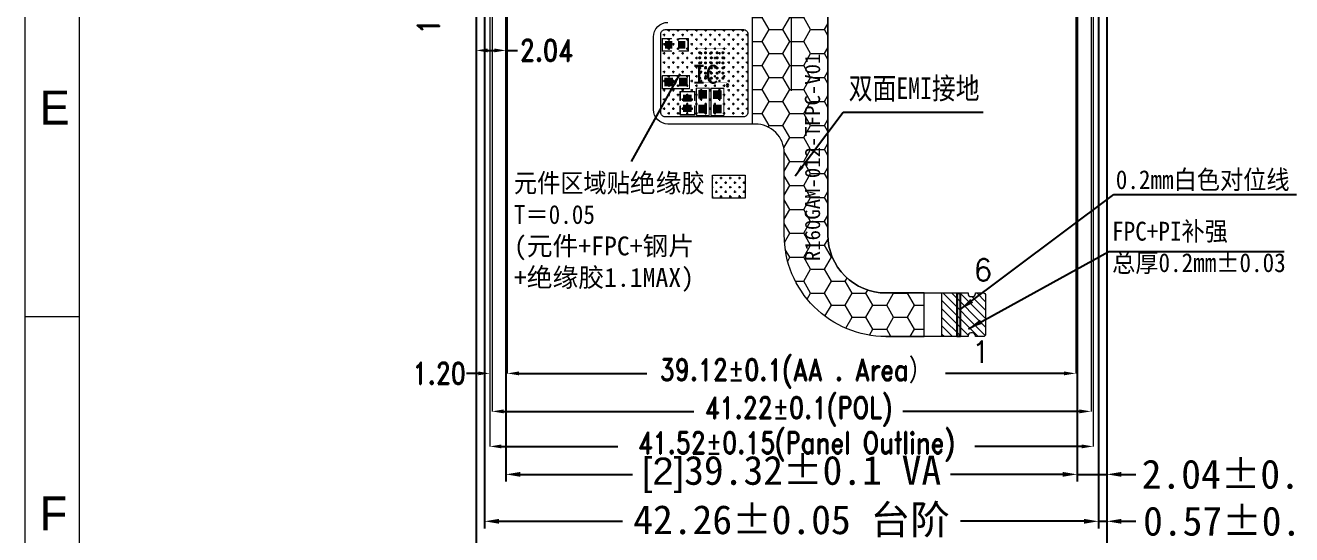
# Model space of a CAD drawing. Header units: millimetres. Extents: x 1134 to 2330, y -9 to 314.
# Drawn here: x 2043.1 to 2130.3, y 155.8 to 190.8 of the extents above; entities that cross this region are included whole.
import ezdxf
from ezdxf.lldxf.tags import DXFTag

# ---------------------------------------------------------------- set-up
doc = ezdxf.new("R2010")
doc.units = ezdxf.units.MM
doc.layers.get('0').update_dxf_attribs({"lineweight": 5})
doc.layers.get('Defpoints').update_dxf_attribs({"lineweight": 5})
for name, color, linetype, lineweight in [('DIM', 3, 'Continuous', 5), ('ITO', 2, 'Continuous', 5), ('TAPE', 90, 'Continuous', 5), ('TFPC', 50, 'Continuous', 5), ('图框', 7, 'Continuous', 5)]:
    doc.layers.add(name, color=color, linetype=linetype, lineweight=lineweight)
for name, color, linetype in [('EMI', 5, 'Continuous'), ('TOPLAYER', 1, 'Continuous'), ('TOPOVERLAY', 2, 'Continuous')]:
    doc.layers.add(name, color=color, linetype=linetype)
doc.styles.add('Arial', font='')
doc.styles.add('RD', font='ROMAND.shx', dxfattribs={"width": 0.8})
doc.styles.get("Standard").update_dxf_attribs({"font": 'txt', "bigfont": 'gbcbig.shx'})
doc.styles.add('STYLE1', font='', dxfattribs={"width": 0.9})
doc.styles.add('宋体', font='')
doc.styles.add('汉字', font='')
doc.styles.get('Arial').set_extended_font_data('SimSun')
doc.styles.get('STYLE1').set_extended_font_data('SimSun')
doc.styles.get('宋体').set_extended_font_data('SimSun')
doc.styles.get('汉字').set_extended_font_data('SimSun')
tags = doc.linetypes.add('CENTER', pattern=[0.6, 0.375, -0.075, 0.075, -0.075]).pattern_tags.tags
tags[10:11] = [DXFTag(74, 4), DXFTag(75, 0), DXFTag(340, '0'), DXFTag(46, 1.0), DXFTag(50, 0.0), DXFTag(44, 0.0), DXFTag(45, 0.0)]
tags[8:9] = [DXFTag(74, 4), DXFTag(75, 0), DXFTag(340, '0'), DXFTag(46, 1.0), DXFTag(50, 0.0), DXFTag(44, 0.0), DXFTag(45, 0.0)]
tags[6:7] = [DXFTag(74, 4), DXFTag(75, 0), DXFTag(340, '0'), DXFTag(46, 1.0), DXFTag(50, 0.0), DXFTag(44, 0.0), DXFTag(45, 0.0)]
tags[4:5] = [DXFTag(74, 4), DXFTag(75, 0), DXFTag(340, '0'), DXFTag(46, 1.0), DXFTag(50, 0.0), DXFTag(44, 0.0), DXFTag(45, 0.0)]
doc.dimstyles.new('DIM', dxfattribs={"dimtxt": 1.5, "dimasz": 0.8, "dimexe": 0, "dimexo": 0.5, "dimgap": 0.11, "dimtad": 0, "dimzin": 1, "dimdsep": 46, "dimtxsty": 'RD', "dimcen": 0, "dimclrd": 256, "dimclre": 256, "dimclrt": 256, "dimadec": 0, "dimazin": 0, "dimtm": 1e-09, "dimtfac": 1, "dimtofl": 0, "dimtmove": 0, "dimatfit": 3, "dimfxl": 1, "dimlwe": -1, "dimarcsym": 0})
doc.dimstyles.new('ZY', dxfattribs={"dimtxt": 2, "dimasz": 1, "dimexe": 0.5, "dimexo": 0.3, "dimgap": 0.3, "dimtad": 0, "dimzin": 1, "dimdsep": 46, "dimtxsty": '宋体', "dimcen": 2.5, "dimclrd": 256, "dimclre": 256, "dimclrt": 256, "dimadec": 0, "dimazin": 2, "dimtfac": 1, "dimtmove": 0, "dimatfit": 3, "dimfxl": 1, "dimarcsym": 0})
doc.dimstyles.new('标注模版', dxfattribs={"dimtxt": 1.6, "dimasz": 2, "dimexe": 0.5, "dimexo": 0.5, "dimgap": 0.2, "dimtad": 1, "dimzin": 1, "dimdsep": 46, "dimtxsty": 'Arial', "dimcen": 1, "dimclrd": 3, "dimclre": 3, "dimclrt": 3, "dimadec": 0, "dimazin": 0, "dimtp": 1.2, "dimtm": 1.2, "dimtfac": 1, "dimtmove": 0, "dimatfit": 3, "dimfxl": 1, "dimtolj": 1, "dimarcsym": 0})

# ---------------------------------------------------------------- blocks, each defined once
blk = doc.blocks.new('*D219')
at = {"layer": 'Defpoints', "color": 0, "lineweight": 5, "transparency": 16777216}
for p in [(2076.283, 216.339), (2115.403, 216.339), (2076.283, 166.884)]:
    blk.add_point(p, dxfattribs=at)
at = {"layer": 'DIM', "transparency": 16777216}
for p, q in [((2076.283, 215.839), (2076.283, 166.884)), ((2115.403, 215.839), (2115.403, 166.884))]:
    blk.add_line(p, q, dxfattribs=at)
at = {"layer": 'DIM', "lineweight": -2, "transparency": 16777216}
for p, q in [((2077.083, 166.884), (2085.885, 166.884)), ((2114.603, 166.884), (2106.449, 166.884))]:
    blk.add_line(p, q, dxfattribs=at)
at = {"layer": 'DIM', "lineweight": 5, "transparency": 16777216}
for points in [[(2077.083, 167.017), (2077.083, 166.751), (2076.283, 166.884)], [(2114.603, 167.017), (2114.603, 166.751), (2115.403, 166.884)]]:
    blk.add_solid(points, dxfattribs=at)
at = {"layer": 'DIM', "lineweight": 5, "transparency": 16777216, "insert": (2096.167, 166.884), "char_height": 1.5, "attachment_point": 5, "style": 'RD'}
blk.add_mtext('\\A1;39.12±0.1(AA . Area）', dxfattribs=at)
blk = doc.blocks.new('*D220')
at = {"layer": 'Defpoints', "color": 0, "lineweight": 5, "transparency": 16777216}
for p in [(2075.083, 216.339), (2116.603, 216.339), (2075.083, 161.857)]:
    blk.add_point(p, dxfattribs=at)
at = {"layer": 'DIM', "transparency": 16777216}
for p, q in [((2075.083, 215.839), (2075.083, 161.857)), ((2116.603, 215.839), (2116.603, 161.857))]:
    blk.add_line(p, q, dxfattribs=at)
at = {"layer": 'DIM', "lineweight": -2, "transparency": 16777216}
for p, q in [((2075.883, 161.857), (2083.884, 161.857)), ((2115.803, 161.857), (2108.447, 161.857))]:
    blk.add_line(p, q, dxfattribs=at)
at = {"layer": 'DIM', "lineweight": 5, "transparency": 16777216}
for points in [[(2075.883, 161.99), (2075.883, 161.724), (2075.083, 161.857)], [(2115.803, 161.99), (2115.803, 161.724), (2116.603, 161.857)]]:
    blk.add_solid(points, dxfattribs=at)
at = {"layer": 'DIM', "lineweight": 5, "transparency": 16777216, "insert": (2096.166, 161.857), "char_height": 1.5, "attachment_point": 5, "style": 'RD'}
blk.add_mtext('\\A1;41.52±0.15(Panel Outline)', dxfattribs=at)
blk = doc.blocks.new('*D221')
at = {"layer": 'Defpoints', "color": 0, "lineweight": 5, "transparency": 16777216}
for p in [(2075.083, 216.339), (2076.283, 216.339), (2076.283, 166.884)]:
    blk.add_point(p, dxfattribs=at)
at = {"layer": 'DIM', "transparency": 16777216}
for p, q in [((2075.083, 215.839), (2075.083, 166.884)), ((2076.283, 215.839), (2076.283, 166.884))]:
    blk.add_line(p, q, dxfattribs=at)
at = {"layer": 'DIM', "lineweight": -2, "transparency": 16777216}
for p, q in [((2074.283, 166.884), (2073.483, 166.884)), ((2077.083, 166.884), (2077.883, 166.884))]:
    blk.add_line(p, q, dxfattribs=at)
at = {"layer": 'DIM', "lineweight": 5, "transparency": 16777216}
for points in [[(2074.283, 167.017), (2074.283, 166.751), (2075.083, 166.884)], [(2077.083, 167.017), (2077.083, 166.751), (2076.283, 166.884)]]:
    blk.add_solid(points, dxfattribs=at)
at = {"layer": 'DIM', "lineweight": 5, "transparency": 16777216, "insert": (2071.602, 166.884), "char_height": 1.5, "attachment_point": 5, "style": 'RD'}
blk.add_mtext('1.20', dxfattribs=at)
blk = doc.blocks.new('*D222')
at = {"layer": 'Defpoints', "color": 0, "lineweight": 5, "transparency": 16777216}
for p in [(2075.233, 216.339), (2116.453, 216.339), (2075.233, 164.269)]:
    blk.add_point(p, dxfattribs=at)
at = {"layer": 'DIM', "transparency": 16777216}
for p, q in [((2075.233, 215.839), (2075.233, 164.269)), ((2116.453, 215.839), (2116.453, 164.269))]:
    blk.add_line(p, q, dxfattribs=at)
at = {"layer": 'DIM', "lineweight": -2, "transparency": 16777216}
for p, q in [((2076.033, 164.269), (2089.122, 164.269)), ((2115.653, 164.269), (2103.513, 164.269))]:
    blk.add_line(p, q, dxfattribs=at)
at = {"layer": 'DIM', "lineweight": 5, "transparency": 16777216}
for points in [[(2076.033, 164.402), (2076.033, 164.136), (2075.233, 164.269)], [(2115.653, 164.402), (2115.653, 164.136), (2116.453, 164.269)]]:
    blk.add_solid(points, dxfattribs=at)
at = {"layer": 'DIM', "lineweight": 5, "transparency": 16777216, "insert": (2096.317, 164.269), "char_height": 1.5, "attachment_point": 5, "style": 'RD'}
blk.add_mtext('\\A1;41.22±0.1(POL)', dxfattribs=at)
blk = doc.blocks.new('*D233')
at = {"layer": 'Defpoints', "color": 0, "lineweight": 5, "transparency": 16777216}
for p in [(2095.843, 196.779), (2070.848, 195.579), (2095.843, 195.579)]:
    blk.add_point(p, dxfattribs=at)
at = {"layer": 'DIM', "lineweight": -2, "transparency": 16777216}
for p, q in [((2070.848, 197.579), (2070.848, 198.379)), ((2070.848, 194.779), (2070.848, 193.979))]:
    blk.add_line(p, q, dxfattribs=at)
at = {"layer": 'DIM', "transparency": 16777216}
for p, q in [((2095.343, 196.779), (2070.848, 196.779)), ((2095.343, 195.579), (2070.848, 195.579))]:
    blk.add_line(p, q, dxfattribs=at)
at = {"layer": 'DIM', "lineweight": 5, "transparency": 16777216}
for points in [[(2070.715, 197.579), (2070.982, 197.579), (2070.848, 196.779)], [(2070.715, 194.779), (2070.982, 194.779), (2070.848, 195.579)]]:
    blk.add_solid(points, dxfattribs=at)
at = {"layer": 'DIM', "lineweight": 5, "transparency": 16777216, "insert": (2070.848, 192.097), "char_height": 1.5, "attachment_point": 5, "rotation": 90, "style": 'RD'}
blk.add_mtext('1.20', dxfattribs=at)
blk = doc.blocks.new('*D255')
at = {"layer": 'Defpoints', "color": 0, "lineweight": 5, "transparency": 16777216}
for p in [(2076.183, 216.339), (2115.503, 216.339), (2115.503, 159.931)]:
    blk.add_point(p, dxfattribs=at)
at = {"layer": 'DIM', "lineweight": -2, "transparency": 16777216}
for p, q in [((2076.183, 216.039), (2076.183, 159.431)), ((2115.503, 216.039), (2115.503, 159.431)), ((2077.183, 159.931), (2084.908, 159.931)), ((2114.503, 159.931), (2106.779, 159.931))]:
    blk.add_line(p, q, dxfattribs=at)
at = {"layer": 'DIM', "lineweight": 5, "transparency": 16777216}
for points in [[(2077.183, 160.098), (2077.183, 159.765), (2076.183, 159.931)], [(2114.503, 160.098), (2114.503, 159.765), (2115.503, 159.931)]]:
    blk.add_solid(points, dxfattribs=at)
at = {"layer": 'DIM', "transparency": 16777216, "insert": (2095.843, 159.931), "char_height": 2, "attachment_point": 5, "style": '宋体'}
blk.add_mtext('{\\fArial|b0|i0|c0|p34;\\H0.9375x;\\C1;[2]\\fSimSun|b0|i0|c134|p2;\\H1.0667x;\\C256;39.32%%P0.1 VA}', dxfattribs=at)
blk = doc.blocks.new('*D256')
at = {"layer": 'Defpoints', "color": 0, "lineweight": 5, "transparency": 16777216}
for p in [(2074.143, 216.339), (2117.543, 216.339), (2117.543, 153.235)]:
    blk.add_point(p, dxfattribs=at)
at = {"layer": 'DIM', "lineweight": -2, "transparency": 16777216}
for p, q in [((2074.143, 216.039), (2074.143, 152.735)), ((2117.543, 216.039), (2117.543, 152.735)), ((2075.143, 153.235), (2082.07, 153.235)), ((2116.543, 153.235), (2109.617, 153.235))]:
    blk.add_line(p, q, dxfattribs=at)
at = {"layer": 'DIM', "lineweight": 5, "transparency": 16777216}
for points in [[(2075.143, 153.402), (2075.143, 153.068), (2074.143, 153.235)], [(2116.543, 153.402), (2116.543, 153.068), (2117.543, 153.235)]]:
    blk.add_solid(points, dxfattribs=at)
at = {"layer": 'DIM', "transparency": 16777216, "insert": (2095.843, 153.235), "char_height": 2, "attachment_point": 5, "style": '宋体'}
blk.add_mtext('{\\fArial|b0|i0|c0|p34;\\H0.9375x;\\C1;[1]\\A0;\\fSimSun|b0|i0|c134|p2;\\H1.0667x;\\C256;43.40%%P0.05 CG OD}', dxfattribs=at)
blk = doc.blocks.new('*D257')
at = {"layer": 'Defpoints', "color": 0, "lineweight": 5, "transparency": 16777216}
for p in [(2115.503, 216.339), (2117.543, 216.339), (2117.543, 159.931)]:
    blk.add_point(p, dxfattribs=at)
at = {"layer": 'DIM', "lineweight": -2, "transparency": 16777216}
for p, q in [((2115.503, 216.039), (2115.503, 159.431)), ((2117.543, 216.039), (2117.543, 159.431)), ((2114.503, 159.931), (2113.503, 159.931)), ((2115.503, 159.931), (2117.543, 159.931)), ((2118.543, 159.931), (2119.543, 159.931))]:
    blk.add_line(p, q, dxfattribs=at)
at = {"layer": 'DIM', "lineweight": 5, "transparency": 16777216}
for points in [[(2114.503, 160.098), (2114.503, 159.765), (2115.503, 159.931)], [(2118.543, 160.098), (2118.543, 159.765), (2117.543, 159.931)]]:
    blk.add_solid(points, dxfattribs=at)
at = {"layer": 'DIM', "transparency": 16777216, "insert": (2126.061, 159.931), "char_height": 2, "attachment_point": 5, "style": '宋体'}
blk.add_mtext('\\A1;2.04±0.1', dxfattribs=at)
blk = doc.blocks.new('*D258')
at = {"layer": 'Defpoints', "color": 0, "lineweight": 5, "transparency": 16777216}
for p in [(2074.713, 216.339), (2116.973, 216.339), (2116.973, 156.701)]:
    blk.add_point(p, dxfattribs=at)
at = {"layer": 'DIM', "lineweight": -2, "transparency": 16777216}
for p, q in [((2074.713, 216.039), (2074.713, 156.201)), ((2116.973, 216.039), (2116.973, 156.201)), ((2075.713, 156.701), (2084.214, 156.701)), ((2115.973, 156.701), (2107.473, 156.701))]:
    blk.add_line(p, q, dxfattribs=at)
at = {"layer": 'DIM', "lineweight": 5, "transparency": 16777216}
for points in [[(2075.713, 156.868), (2075.713, 156.534), (2074.713, 156.701)], [(2115.973, 156.868), (2115.973, 156.534), (2116.973, 156.701)]]:
    blk.add_solid(points, dxfattribs=at)
at = {"layer": 'DIM', "transparency": 16777216, "insert": (2095.843, 156.701), "char_height": 2, "attachment_point": 5, "style": '宋体'}
blk.add_mtext('\\A1;42.26±0.05 台阶', dxfattribs=at)
blk = doc.blocks.new('*D260')
at = {"layer": 'Defpoints', "color": 0, "lineweight": 5, "transparency": 16777216}
for p in [(2116.973, 216.339), (2117.543, 216.339), (2117.543, 156.701)]:
    blk.add_point(p, dxfattribs=at)
at = {"layer": 'DIM', "lineweight": -2, "transparency": 16777216}
for p, q in [((2116.973, 216.039), (2116.973, 156.201)), ((2117.543, 216.039), (2117.543, 156.201)), ((2115.973, 156.701), (2114.973, 156.701)), ((2116.973, 156.701), (2117.543, 156.701)), ((2118.543, 156.701), (2119.543, 156.701))]:
    blk.add_line(p, q, dxfattribs=at)
at = {"layer": 'DIM', "lineweight": 5, "transparency": 16777216}
for points in [[(2115.973, 156.868), (2115.973, 156.534), (2116.973, 156.701)], [(2118.543, 156.868), (2118.543, 156.534), (2117.543, 156.701)]]:
    blk.add_solid(points, dxfattribs=at)
at = {"layer": 'DIM', "transparency": 16777216, "insert": (2126.838, 156.701), "char_height": 2, "attachment_point": 5, "style": '宋体'}
blk.add_mtext('\\A1;0.57±0.05', dxfattribs=at)
blk = doc.blocks.new('*D264')
at = {"layer": 'Defpoints', "color": 0, "lineweight": 5, "transparency": 16777216}
for p in [(2074.143, 216.339), (2076.183, 216.339), (2076.183, 189.12)]:
    blk.add_point(p, dxfattribs=at)
at = {"layer": 'DIM', "transparency": 16777216}
for p, q in [((2074.143, 215.839), (2074.143, 189.12)), ((2076.183, 215.839), (2076.183, 189.12))]:
    blk.add_line(p, q, dxfattribs=at)
at = {"layer": 'DIM', "lineweight": -2, "transparency": 16777216}
for p, q in [((2074.943, 189.12), (2075.383, 189.12)), ((2076.183, 189.12), (2076.983, 189.12))]:
    blk.add_line(p, q, dxfattribs=at)
at = {"layer": 'DIM', "lineweight": 5, "transparency": 16777216}
for points in [[(2074.943, 189.253), (2074.943, 188.986), (2074.143, 189.12)], [(2075.383, 189.253), (2075.383, 188.986), (2076.183, 189.12)]]:
    blk.add_solid(points, dxfattribs=at)
at = {"layer": 'DIM', "lineweight": 5, "transparency": 16777216, "insert": (2078.979, 189.12), "char_height": 1.5, "attachment_point": 5, "style": 'RD'}
blk.add_mtext('2.04', dxfattribs=at)

msp = doc.modelspace()

# ---------------------------------------------------------------- hatches: boundary and pattern name
h = msp.add_hatch()
h.set_pattern_fill('ANSI31', color=4, scale=0.13, angle=1350, style=0)
h.set_pattern_definition([(315, (134.45627, -171.96524), (0.29185832, 0.29185832), [])])
edge = h.paths.add_edge_path()
edge.add_line((2106.193, 169.419), (2106.193, 172.419))
edge.add_line((2106.193, 172.419), (2107.993, 172.419))
edge.add_line((2107.993, 172.419), (2107.993, 172.369))
edge.add_arc((2108.193, 172.369), 0.2, 180, 270)
edge.add_line((2108.193, 172.169), (2108.293, 172.169))
edge.add_arc((2108.293, 172.369), 0.2, 270, 360)
edge.add_line((2108.493, 172.369), (2108.493, 172.419))
edge.add_line((2108.493, 172.419), (2109.043, 172.419))
edge.add_arc((2109.043, 172.269), 0.15, 0, 90, ccw=False)
edge.add_line((2109.193, 172.269), (2109.193, 169.569))
edge.add_arc((2109.043, 169.569), 0.15, 270, 360, ccw=False)
edge.add_line((2109.043, 169.419), (2108.493, 169.419))
edge.add_line((2108.493, 169.419), (2108.493, 169.469))
edge.add_arc((2108.293, 169.469), 0.2, 360, 450)
edge.add_line((2108.293, 169.669), (2108.193, 169.669))
edge.add_arc((2108.193, 169.469), 0.2, 90, 180)
edge.add_line((2107.993, 169.469), (2107.993, 169.419))
edge.add_line((2107.993, 169.419), (2106.193, 169.419))
at = {"lineweight": -3}
msp.add_hatch(color=7, dxfattribs=at).paths.add_polyline_path([(2107.243, 172.414), (2107.443, 172.414), (2107.443, 169.419), (2107.243, 169.419)])
at = {"layer": 'EMI', "lineweight": 5}
h = msp.add_hatch(dxfattribs=at)
h.set_pattern_fill('HONEY', color=5, scale=0.3)
h.set_pattern_definition([(0, (581.2509, 0), (1.42875, 0.824889), [0.9525, -1.905]), (120, (581.2509, 0), (-1.42874983, 0.8248893), [0.9525, -1.905]), (60, (581.2509, 0), (1.7e-07, 1.6497783), [-1.905, 0.9525])])
h.paths.add_polyline_path([(2098.343, 192.779), (2093.343, 192.779), (2093.343, 192.05, -0.162567), (2093.143, 191.449), (2093.143, 184.05), (2093.343, 184.05, -0.414214), (2095.343, 182.05), (2095.343, 176.419, 0.414214), (2102.343, 169.419), (2104.963, 169.419), (2104.963, 172.419), (2102.343, 172.419, -0.414214), (2098.343, 176.419)])
at = {"layer": 'TAPE', "lineweight": 5}
h = msp.add_hatch(dxfattribs=at)
h.set_pattern_fill('CROSS', color=32, scale=0.05, angle=180)
h.set_pattern_definition([(180, (581.25087, 0), (-0.3175, -0.3175), [0.15875, -0.47625]), (270, (581.1715, 0.07938), (0.3175, -0.3175), [0.15875, -0.47625])])
edge = h.paths.add_edge_path()
edge.add_line((2087.143, 190.55), (2092.543, 190.55))
edge.add_arc((2092.543, 190.25), 0.3, 0, 90, ccw=False)
edge.add_line((2092.843, 190.25), (2092.843, 184.85))
edge.add_arc((2092.543, 184.85), 0.3, -90, 0, ccw=False)
edge.add_line((2092.543, 184.55), (2087.143, 184.55))
edge.add_arc((2087.143, 184.85), 0.3, 180, 270, ccw=False)
edge.add_line((2086.843, 184.85), (2086.843, 190.25))
edge.add_arc((2087.143, 190.25), 0.3, 90, 180, ccw=False)
h = msp.add_hatch(dxfattribs=at)
h.set_pattern_fill('CROSS', color=32, scale=0.05)
h.set_pattern_definition([(0, (-704.354, -487.6806), (0.3175, 0.3175), [0.15875, -0.47625]), (90, (-704.27463, -487.75997), (-0.3175, 0.3175), [0.15875, -0.47625])])
h.paths.add_polyline_path([(2090.41, 180.527), (2092.644, 180.527), (2092.644, 178.952), (2090.41, 178.952)])

# ---------------------------------------------------------------- linework, layer by layer
at = {"color": 4}
msp.add_lwpolyline([(2106.193, 169.419), (2106.193, 172.419), (2107.993, 172.419), (2107.993, 172.369, 0.414214), (2108.193, 172.169), (2108.293, 172.169, 0.414214), (2108.493, 172.369), (2108.493, 172.419), (2109.043, 172.419, -0.414214), (2109.193, 172.269), (2109.193, 169.569, -0.414214), (2109.043, 169.419), (2108.493, 169.419), (2108.493, 169.469, 0.414214), (2108.293, 169.669), (2108.193, 169.669, 0.414214), (2107.993, 169.469), (2107.993, 169.419)], format="xyb", close=True, dxfattribs=at)
at = {"color": 7, "lineweight": -3}
msp.add_lwpolyline([(2107.243, 172.414), (2107.443, 172.414), (2107.443, 169.419), (2107.243, 169.419)], close=True, dxfattribs=at)
at = {"layer": 'EMI', "color": 5, "lineweight": 5}
msp.add_lwpolyline([(2102.343, 169.419), (2104.963, 169.419), (2104.963, 172.419), (2102.343, 172.419, -0.414214), (2098.343, 176.419), (2098.343, 192.779), (2093.343, 192.779), (2093.343, 192.05, -0.162567), (2093.143, 191.449), (2093.143, 184.05)], format="xyb", dxfattribs=at)
at = {"layer": 'ITO', "color": 1, "linetype": 'CENTER', "lineweight": 0, "ltscale": 3}
msp.add_lwpolyline([(2095.843, 186.336), (2095.843, 246.342)], dxfattribs=at)
at = {"layer": 'TAPE', "color": 32, "lineweight": 5}
msp.add_lwpolyline([(2087.143, 190.55), (2092.543, 190.55, -0.414214), (2092.843, 190.25), (2092.843, 184.85, -0.414214), (2092.543, 184.55), (2087.143, 184.55, -0.414214), (2086.843, 184.85), (2086.843, 190.25, -0.414214)], format="xyb", close=True, dxfattribs=at)
msp.add_lwpolyline([(2090.41, 180.527), (2092.644, 180.527), (2092.644, 178.952), (2090.41, 178.952)], close=True, dxfattribs=at)
at = {"layer": 'TFPC', "lineweight": 5}
msp.add_lwpolyline([(2098.343, 194.63), (2098.343, 176.419, 0.414214), (2102.343, 172.419), (2107.993, 172.419), (2107.993, 172.369, 0.414214), (2108.193, 172.169), (2108.293, 172.169, 0.414214), (2108.493, 172.369), (2108.493, 172.419), (2109.043, 172.419, -0.414214), (2109.193, 172.269), (2109.193, 169.569, -0.414214), (2109.043, 169.419), (2108.493, 169.419), (2108.493, 169.469, 0.414214), (2108.293, 169.669), (2108.193, 169.669, 0.414214), (2107.993, 169.469), (2107.993, 169.419), (2102.343, 169.419, -0.414214), (2095.343, 176.419), (2095.343, 182.05, 0.414214), (2093.343, 184.05), (2087.343, 184.05, -0.414214), (2086.343, 185.05), (2086.343, 190.05, -0.414214), (2087.343, 191.05)], format="xyb", dxfattribs=at)
at = {"layer": 'TOPLAYER', "const_width": 0.2}
for points in [[(2089.533, 188.957), (2089.516, 188.957)], [(2089.533, 188.607), (2089.516, 188.607)], [(2089.533, 188.257), (2089.516, 188.257)], [(2089.933, 188.957), (2089.916, 188.957)], [(2089.933, 188.607), (2089.916, 188.607)], [(2089.933, 188.257), (2089.916, 188.257)], [(2090.333, 188.957), (2090.316, 188.957)], [(2090.333, 188.607), (2090.316, 188.607)], [(2090.333, 188.257), (2090.316, 188.257)], [(2090.733, 188.957), (2090.716, 188.957)], [(2090.733, 188.607), (2090.716, 188.607)], [(2090.733, 188.257), (2090.716, 188.257)], [(2091.133, 188.957), (2091.116, 188.957)], [(2091.133, 188.607), (2091.116, 188.607)], [(2091.133, 188.257), (2091.116, 188.257)], [(2089.533, 187.907), (2089.516, 187.907)], [(2089.533, 187.557), (2089.516, 187.557)], [(2089.933, 187.907), (2089.916, 187.907)], [(2089.933, 187.557), (2089.916, 187.557)], [(2090.333, 187.907), (2090.316, 187.907)], [(2090.333, 187.557), (2090.316, 187.557)], [(2090.733, 187.907), (2090.716, 187.907)], [(2090.733, 187.557), (2090.716, 187.557)], [(2091.133, 187.907), (2091.116, 187.907)], [(2091.133, 187.557), (2091.116, 187.557)], [(2089.533, 187.207), (2089.516, 187.207)], [(2089.933, 187.207), (2089.916, 187.207)], [(2090.333, 187.207), (2090.316, 187.207)], [(2090.733, 187.207), (2090.716, 187.207)], [(2091.133, 187.207), (2091.116, 187.207)]]:
    msp.add_lwpolyline(points, dxfattribs=at)
at = {"layer": 'TOPLAYER', "const_width": 0.1}
for points in [[(2089.566, 188.957, 1), (2089.466, 188.957, 1)], [(2089.566, 188.607, 1), (2089.466, 188.607, 1)], [(2089.566, 188.257, 1), (2089.466, 188.257, 1)], [(2089.583, 188.957, 1), (2089.483, 188.957, 1)], [(2089.583, 188.607, 1), (2089.483, 188.607, 1)], [(2089.583, 188.257, 1), (2089.483, 188.257, 1)], [(2089.966, 188.957, 1), (2089.866, 188.957, 1)], [(2089.966, 188.607, 1), (2089.866, 188.607, 1)], [(2089.966, 188.257, 1), (2089.866, 188.257, 1)], [(2089.983, 188.957, 1), (2089.883, 188.957, 1)], [(2089.983, 188.607, 1), (2089.883, 188.607, 1)], [(2089.983, 188.257, 1), (2089.883, 188.257, 1)], [(2090.366, 188.957, 1), (2090.266, 188.957, 1)], [(2090.366, 188.607, 1), (2090.266, 188.607, 1)], [(2090.366, 188.257, 1), (2090.266, 188.257, 1)], [(2090.383, 188.957, 1), (2090.283, 188.957, 1)], [(2090.383, 188.607, 1), (2090.283, 188.607, 1)], [(2090.383, 188.257, 1), (2090.283, 188.257, 1)], [(2090.766, 188.957, 1), (2090.666, 188.957, 1)], [(2090.766, 188.607, 1), (2090.666, 188.607, 1)], [(2090.766, 188.257, 1), (2090.666, 188.257, 1)], [(2090.783, 188.957, 1), (2090.683, 188.957, 1)], [(2090.783, 188.607, 1), (2090.683, 188.607, 1)], [(2090.783, 188.257, 1), (2090.683, 188.257, 1)], [(2091.166, 188.957, 1), (2091.066, 188.957, 1)], [(2091.166, 188.607, 1), (2091.066, 188.607, 1)], [(2091.166, 188.257, 1), (2091.066, 188.257, 1)], [(2091.183, 188.957, 1), (2091.083, 188.957, 1)], [(2091.183, 188.607, 1), (2091.083, 188.607, 1)], [(2091.183, 188.257, 1), (2091.083, 188.257, 1)], [(2089.566, 187.907, 1), (2089.466, 187.907, 1)], [(2089.566, 187.557, 1), (2089.466, 187.557, 1)], [(2089.583, 187.907, 1), (2089.483, 187.907, 1)], [(2089.583, 187.557, 1), (2089.483, 187.557, 1)], [(2089.966, 187.907, 1), (2089.866, 187.907, 1)], [(2089.966, 187.557, 1), (2089.866, 187.557, 1)], [(2089.983, 187.907, 1), (2089.883, 187.907, 1)], [(2089.983, 187.557, 1), (2089.883, 187.557, 1)], [(2090.366, 187.907, 1), (2090.266, 187.907, 1)], [(2090.366, 187.557, 1), (2090.266, 187.557, 1)], [(2090.383, 187.907, 1), (2090.283, 187.907, 1)], [(2090.383, 187.557, 1), (2090.283, 187.557, 1)], [(2090.766, 187.907, 1), (2090.666, 187.907, 1)], [(2090.766, 187.557, 1), (2090.666, 187.557, 1)], [(2090.783, 187.907, 1), (2090.683, 187.907, 1)], [(2090.783, 187.557, 1), (2090.683, 187.557, 1)], [(2091.166, 187.907, 1), (2091.066, 187.907, 1)], [(2091.166, 187.557, 1), (2091.066, 187.557, 1)], [(2091.183, 187.907, 1), (2091.083, 187.907, 1)], [(2091.183, 187.557, 1), (2091.083, 187.557, 1)], [(2089.566, 187.207, 1), (2089.466, 187.207, 1)], [(2089.583, 187.207, 1), (2089.483, 187.207, 1)], [(2089.966, 187.207, 1), (2089.866, 187.207, 1)], [(2089.983, 187.207, 1), (2089.883, 187.207, 1)], [(2090.366, 187.207, 1), (2090.266, 187.207, 1)], [(2090.383, 187.207, 1), (2090.283, 187.207, 1)], [(2090.766, 187.207, 1), (2090.666, 187.207, 1)], [(2090.783, 187.207, 1), (2090.683, 187.207, 1)], [(2091.166, 187.207, 1), (2091.066, 187.207, 1)], [(2091.183, 187.207, 1), (2091.083, 187.207, 1)]]:
    msp.add_lwpolyline(points, format="xyb", close=True, dxfattribs=at)
at = {"layer": 'TOPLAYER'}
for points in [[(2087.14, 189.239), (2087.64, 189.239), (2087.14, 189.759), (2087.64, 189.759)], [(2088.04, 189.239), (2088.54, 189.239), (2088.04, 189.759), (2088.54, 189.759)], [(2087.096, 186.643), (2087.696, 186.643), (2087.096, 187.243), (2087.696, 187.243)], [(2088.096, 186.643), (2088.696, 186.643), (2088.096, 187.243), (2088.696, 187.243)], [(2088.981, 185.584), (2088.981, 186.084), (2088.381, 185.584), (2088.381, 186.084)], [(2090.028, 185.786), (2090.028, 186.386), (2089.428, 185.786), (2089.428, 186.386)], [(2091.038, 185.78), (2091.038, 186.38), (2090.438, 185.78), (2090.438, 186.38)], [(2088.981, 184.884), (2088.981, 185.384), (2088.381, 184.884), (2088.381, 185.384)], [(2090.028, 184.786), (2090.028, 185.386), (2089.428, 184.786), (2089.428, 185.386)], [(2091.038, 184.78), (2091.038, 185.38), (2090.438, 184.78), (2090.438, 185.38)]]:
    msp.add_solid(points, dxfattribs=at)
at = {"layer": 'TOPOVERLAY'}
for points, const_width in [([(2086.947, 189.072), (2086.947, 189.926)], 0.1), ([(2086.947, 189.926), (2087.567, 189.926)], 0.1), ([(2088.113, 189.926), (2088.733, 189.926)], 0.1), ([(2088.733, 189.072), (2088.733, 189.926)], 0.1), ([(2086.947, 189.072), (2087.567, 189.072)], 0.1), ([(2088.113, 189.072), (2088.733, 189.072)], 0.1), ([(2089.249, 186.932), (2089.249, 189.232)], 0.0127), ([(2089.249, 189.232), (2091.399, 189.232)], 0.0127), ([(2091.399, 186.932), (2091.399, 189.232)], 0.0127), ([(2086.948, 187.355), (2086.974, 187.38)], 0.08), ([(2086.948, 186.491), (2086.948, 187.355)], 0.08), ([(2086.974, 187.38), (2088.828, 187.38)], 0.08), ([(2088.828, 186.491), (2088.828, 187.38)], 0.08), ([(2086.948, 186.491), (2088.828, 186.491)], 0.08), ([(2089.249, 186.932), (2091.399, 186.932)], 0.0127), ([(2089.292, 186.518), (2090.181, 186.518)], 0.08), ([(2089.292, 184.664), (2089.292, 186.518)], 0.08), ([(2090.181, 184.638), (2090.181, 186.518)], 0.08), ([(2090.302, 186.512), (2091.191, 186.512)], 0.08), ([(2090.302, 184.658), (2090.302, 186.512)], 0.08), ([(2091.191, 184.632), (2091.191, 186.512)], 0.08), ([(2088.181, 186.284), (2089.181, 186.284)], 0.1), ([(2088.181, 185.684), (2088.181, 186.284)], 0.1), ([(2089.181, 185.684), (2089.181, 186.284)], 0.1), ([(2088.181, 184.684), (2088.181, 185.284)], 0.1), ([(2089.181, 185.284), (2089.181, 184.684)], 0.1), ([(2088.181, 184.684), (2089.181, 184.684)], 0.1), ([(2089.292, 184.664), (2089.317, 184.638)], 0.08), ([(2089.317, 184.638), (2090.181, 184.638)], 0.08), ([(2090.302, 184.658), (2090.327, 184.632)], 0.08), ([(2090.327, 184.632), (2091.191, 184.632)], 0.08)]:
    msp.add_lwpolyline(points, dxfattribs=dict(at, const_width=const_width))
for points, const_width in [([(2086.972, 189.926, 1), (2086.922, 189.926, 1)], 0.05), ([(2086.972, 189.926, 1), (2086.922, 189.926, 1)], 0.05), ([(2087.592, 189.926, 1), (2087.542, 189.926, 1)], 0.05), ([(2088.138, 189.926, 1), (2088.088, 189.926, 1)], 0.05), ([(2088.758, 189.926, 1), (2088.708, 189.926, 1)], 0.05), ([(2088.758, 189.926, 1), (2088.708, 189.926, 1)], 0.05), ([(2086.972, 189.072, 1), (2086.922, 189.072, 1)], 0.05), ([(2086.972, 189.072, 1), (2086.922, 189.072, 1)], 0.05), ([(2087.592, 189.072, 1), (2087.542, 189.072, 1)], 0.05), ([(2088.138, 189.072, 1), (2088.088, 189.072, 1)], 0.05), ([(2088.758, 189.072, 1), (2088.708, 189.072, 1)], 0.05), ([(2088.758, 189.072, 1), (2088.708, 189.072, 1)], 0.05), ([(2089.252, 189.232, 1), (2089.246, 189.232, 1)], 0.00635), ([(2089.252, 189.232, 1), (2089.246, 189.232, 1)], 0.00635), ([(2091.402, 189.232, 1), (2091.396, 189.232, 1)], 0.00635), ([(2091.402, 189.232, 1), (2091.396, 189.232, 1)], 0.00635), ([(2086.968, 187.355, 1), (2086.928, 187.355, 1)], 0.04), ([(2086.968, 187.355, 1), (2086.928, 187.355, 1)], 0.04), ([(2086.994, 187.38, 1), (2086.954, 187.38, 1)], 0.04), ([(2086.994, 187.38, 1), (2086.954, 187.38, 1)], 0.04), ([(2088.848, 187.38, 1), (2088.808, 187.38, 1)], 0.04), ([(2088.848, 187.38, 1), (2088.808, 187.38, 1)], 0.04), ([(2086.968, 186.491, 1), (2086.928, 186.491, 1)], 0.04), ([(2086.968, 186.491, 1), (2086.928, 186.491, 1)], 0.04), ([(2088.848, 186.491, 1), (2088.808, 186.491, 1)], 0.04), ([(2088.848, 186.491, 1), (2088.808, 186.491, 1)], 0.04), ([(2089.252, 186.932, 1), (2089.246, 186.932, 1)], 0.00635), ([(2089.252, 186.932, 1), (2089.246, 186.932, 1)], 0.00635), ([(2089.292, 186.538, 1), (2089.292, 186.498, 1)], 0.04), ([(2089.292, 186.538, 1), (2089.292, 186.498, 1)], 0.04), ([(2090.181, 186.538, 1), (2090.181, 186.498, 1)], 0.04), ([(2090.181, 186.538, 1), (2090.181, 186.498, 1)], 0.04), ([(2090.302, 186.532, 1), (2090.302, 186.492, 1)], 0.04), ([(2090.302, 186.532, 1), (2090.302, 186.492, 1)], 0.04), ([(2091.191, 186.532, 1), (2091.191, 186.492, 1)], 0.04), ([(2091.191, 186.532, 1), (2091.191, 186.492, 1)], 0.04), ([(2091.402, 186.932, 1), (2091.396, 186.932, 1)], 0.00635), ([(2091.402, 186.932, 1), (2091.396, 186.932, 1)], 0.00635), ([(2088.181, 186.309, 1), (2088.181, 186.259, 1)], 0.05), ([(2088.181, 186.309, 1), (2088.181, 186.259, 1)], 0.05), ([(2088.181, 185.709, 1), (2088.181, 185.659, 1)], 0.05), ([(2089.181, 186.309, 1), (2089.181, 186.259, 1)], 0.05), ([(2089.181, 186.309, 1), (2089.181, 186.259, 1)], 0.05), ([(2089.181, 185.709, 1), (2089.181, 185.659, 1)], 0.05), ([(2088.181, 185.309, 1), (2088.181, 185.259, 1)], 0.05), ([(2089.181, 185.309, 1), (2089.181, 185.259, 1)], 0.05), ([(2088.181, 184.709, 1), (2088.181, 184.659, 1)], 0.05), ([(2088.181, 184.709, 1), (2088.181, 184.659, 1)], 0.05), ([(2089.181, 184.709, 1), (2089.181, 184.659, 1)], 0.05), ([(2089.181, 184.709, 1), (2089.181, 184.659, 1)], 0.05), ([(2089.292, 184.684, 1), (2089.292, 184.644, 1)], 0.04), ([(2089.292, 184.684, 1), (2089.292, 184.644, 1)], 0.04), ([(2089.317, 184.658, 1), (2089.317, 184.618, 1)], 0.04), ([(2089.317, 184.658, 1), (2089.317, 184.618, 1)], 0.04), ([(2090.181, 184.658, 1), (2090.181, 184.618, 1)], 0.04), ([(2090.181, 184.658, 1), (2090.181, 184.618, 1)], 0.04), ([(2090.302, 184.678, 1), (2090.302, 184.638, 1)], 0.04), ([(2090.302, 184.678, 1), (2090.302, 184.638, 1)], 0.04), ([(2090.327, 184.652, 1), (2090.327, 184.612, 1)], 0.04), ([(2090.327, 184.652, 1), (2090.327, 184.612, 1)], 0.04), ([(2091.191, 184.652, 1), (2091.191, 184.612, 1)], 0.04), ([(2091.191, 184.652, 1), (2091.191, 184.612, 1)], 0.04)]:
    msp.add_lwpolyline(points, format="xyb", close=True, dxfattribs=dict(at, const_width=const_width))
for start, end in [(0, 180), (180, 0)]:
    msp.add_arc((2091.441, 186.71), 0.075, start, end, dxfattribs=at)
at = {"layer": '图框', "color": 7, "linetype": 'ByBlock', "lineweight": 5, "ltscale": 0.55}
for p, q in [((2046.844, 114.939), (2046.844, 310.478)), ((2043.119, 170.807), (2046.844, 170.807))]:
    msp.add_line(p, q, dxfattribs=at)
msp.add_lwpolyline([(2043.119, 314.203), (2329.87, 314.203), (2329.87, 111.214), (2043.119, 111.214)], close=True, dxfattribs=at)

# ---------------------------------------------------------------- texts
at = {"color": 7, "lineweight": 5, "style": '宋体'}
msp.add_text('R160GAM-012-TFPC-V01', height=1.05, rotation=90, dxfattribs=at).set_placement((2097.81, 174.61))
at = {"color": 1, "lineweight": 5}
for s, p in [('6', (2108.374, 173.261)), ('1', (2108.232, 167.611))]:
    msp.add_text(s, height=1.5, dxfattribs=at).set_placement(p)
at = {"layer": 'DIM', "lineweight": 5, "insert": (2089.039, 188.127), "char_height": 1.296, "width": 9.45494, "attachment_point": 1, "style": '汉字'}
msp.add_mtext('IC', dxfattribs=at)
at = {"layer": 'DIM', "color": 3, "insert": (2108.778, 187.265), "char_height": 1.5, "width": 24.67035, "attachment_point": 3, "style": '宋体'}
msp.add_mtext('{\\W0.8;\\C256;双面EMI接地}', dxfattribs=at)
at = {"layer": 'DIM', "lineweight": 5, "attachment_point": 4, "style": 'STYLE1'}
for s, insert, char_height in [('{\\fNSimSun|b0|i0|c134|p49;\\H1.238x;\\C3;元件区域贴\\fSimSun|b0|i0|c134|p2;\\W1;绝缘\\fNSimSun|b0|i0|c134|p49;\\W0.9;胶\\PT＝0.05\\P\\fSimSun|b0|i0|c134|p2;\\W1;(元件+FPC+钢片\\P+绝缘胶1.1MAX)\\P\\fNSimSun|b0|i0|c134|p49;\\H0.8076x;\\W0.9; }', (2076.74, 175.611), 1.05), ('0.2mm白色对位线', (2118.156, 180.151), 1.3), ('FPC+PI补强\\P总厚0.2mm%%P0.03', (2117.904, 175.522), 1.3)]:
    msp.add_mtext(s, dxfattribs=dict(at, insert=insert, char_height=char_height))
at = {"layer": '图框', "color": 7, "linetype": 'ByBlock', "lineweight": 5, "ltscale": 0.55, "char_height": 2.32786, "width": 3.96258, "attachment_point": 7}
for s, insert in [('{\\f\uffd0ￂﾼﾚￃ\ufff7\ufff3w|b0|i0|c134|p54;E}', (2044.101, 184.015)), ('{\\f\uffd0ￂﾼﾚￃ\ufff7\ufff3w|b0|i0|c134|p54;F}', (2044.101, 156.085))]:
    msp.add_mtext(s, dxfattribs=dict(at, insert=insert))

# ---------------------------------------------------------------- dimensions: what is measured, and where the dimension line sits
at = {"layer": 'DIM', "lineweight": 5}
for base, p1, p2, angle, picture, middle in [((2076.283, 166.884), (2075.083, 216.339), (2076.283, 216.339), 180, '*D221', (2071.602, 166.884)), ((2070.848, 195.579), (2095.843, 196.779), (2095.843, 195.579), 270, '*D233', (2070.848, 192.097))]:
    dim = msp.add_linear_dim(base=base, p1=p1, p2=p2, angle=angle, dimstyle='DIM', override={"dimtxt": 1.5, "dimfxl": 0.8, "dimarcsym": 1}, dxfattribs=at)
    dim.commit()
    dim.dimension.update_dxf_attribs({"geometry": picture, "text_midpoint": middle, "dimtype": 160})
at = {"layer": 'DIM'}
for base, p1, p2, text, picture, middle in [((2117.543, 153.235), (2074.143, 216.339), (2117.543, 216.339), '{\\fArial|b0|i0|c0|p34;\\H0.9375x;\\C1;[1]\\A0;\\fSimSun|b0|i0|c134|p2;\\H1.0667x;\\C256;<>%%P0.05 CG OD}', '*D256', (2095.843, 153.235)), ((2115.503, 159.931), (2076.183, 216.339), (2115.503, 216.339), '{\\fArial|b0|i0|c0|p34;\\H0.9375x;\\C1;[2]\\fSimSun|b0|i0|c134|p2;\\H1.0667x;\\C256;<>%%P0.1 VA}', '*D255', (2095.843, 159.931))]:
    dim = msp.add_linear_dim(base=base, p1=p1, p2=p2, text=text, dimstyle='ZY', dxfattribs=at)
    dim.commit()
    dim.dimension.update_dxf_attribs({"geometry": picture, "text_midpoint": middle})
at = {"layer": 'DIM', "lineweight": 5}
dim = msp.add_linear_dim(base=(2076.183, 189.12), p1=(2074.143, 216.339), p2=(2076.183, 216.339), dimstyle='DIM', override={"dimfxl": 1.25}, dxfattribs=at)
dim.commit()
dim.dimension.update_dxf_attribs({"geometry": '*D264', "text_midpoint": (2078.979, 189.12)})
at = {"layer": 'DIM'}
dim = msp.add_linear_dim(base=(2116.973, 156.701), p1=(2074.713, 216.339), p2=(2116.973, 216.339), text='<> 台阶', dimstyle='ZY', override={"dimtol": 1, "dimtp": 0.05, "dimtm": 0.05, "dimtdec": 3, "dimtolj": 1}, dxfattribs=at)
dim.commit()
dim.dimension.update_dxf_attribs({"geometry": '*D258', "text_midpoint": (2095.843, 156.701)})
at = {"layer": 'DIM', "lineweight": 5}
for base, p1, p2, text, override, picture, middle in [((2075.083, 161.857), (2116.603, 216.339), (2075.083, 216.339), '<>(Panel Outline)', {"dimtxt": 1.5, "dimtol": 1, "dimtp": 0.15, "dimtm": 0.15, "dimtdec": 3, "dimfxl": 0.8, "dimtolj": 1, "dimarcsym": 1}, '*D220', (2096.166, 161.857)), ((2075.233, 164.269), (2116.453, 216.339), (2075.233, 216.339), '<>(POL)', {"dimtxt": 1.5, "dimtol": 1, "dimtp": 0.1, "dimtm": 0.1, "dimtdec": 3, "dimfxl": 0.8, "dimtolj": 1, "dimarcsym": 1}, '*D222', (2096.317, 164.269)), ((2076.283, 166.884), (2115.403, 216.339), (2076.283, 216.339), '<>(AA . Area）', {"dimtxt": 1.5, "dimtol": 1, "dimtp": 0.1, "dimtm": 0.1, "dimtdec": 3, "dimfxl": 0.8, "dimtolj": 1, "dimarcsym": 1}, '*D219', (2096.167, 166.884))]:
    dim = msp.add_linear_dim(base=base, p1=p1, p2=p2, angle=180, text=text, dimstyle='DIM', override=override, dxfattribs=at)
    dim.commit()
    dim.dimension.update_dxf_attribs({"geometry": picture, "text_midpoint": middle, "dimtype": 160})
at = {"layer": 'DIM'}
for base, p1, override, picture, middle in [((2117.543, 159.931), (2115.503, 216.339), {"dimgap": 0.3, "dimtol": 1, "dimlim": 0, "dimtp": 0.1, "dimtm": 0.1, "dimtfac": 1, "dimtdec": 3, "dimtolj": 1}, '*D257', (2126.061, 159.931)), ((2117.543, 156.701), (2116.973, 216.339), {"dimtol": 1, "dimtp": 0.05, "dimtm": 0.05, "dimtdec": 3, "dimtolj": 1}, '*D260', (2126.838, 156.701))]:
    dim = msp.add_linear_dim(base=base, p1=p1, p2=(2117.543, 216.339), dimstyle='ZY', override=override, dxfattribs=at)
    dim.commit()
    dim.dimension.update_dxf_attribs({"geometry": picture, "text_midpoint": middle})

# ---------------------------------------------------------------- leaders
at = {"layer": 'DIM', "lineweight": 5}
for points, override in [([(2088.15, 187.512), (2084.814, 181.464)], {"dimgap": 0.11, "dimtad": 0, "dimfxl": 1.25}), ([(2096.093, 180.493), (2099.406, 184.86), (2109.033, 184.86)], {"dimgap": 0.11, "dimtad": 0})]:
    msp.add_leader(points, dimstyle='DIM', override=override, dxfattribs=at)
at = {"layer": 'DIM'}
for points in [[(2107.443, 171.275), (2118.019, 179.191), (2130.601, 179.191)], [(2108.012, 169.958), (2117.669, 175.284), (2129.75, 175.284)]]:
    msp.add_leader(points, dimstyle='标注模版', override={"dimtxt": 1.2, "dimasz": 1, "dimtxsty": '宋体', "dimclrd": 256, "dimclre": 256, "dimclrt": 256, "dimtp": 0.05, "dimtm": 0.05}, dxfattribs=at)

doc.saveas('drawing.dxf')
